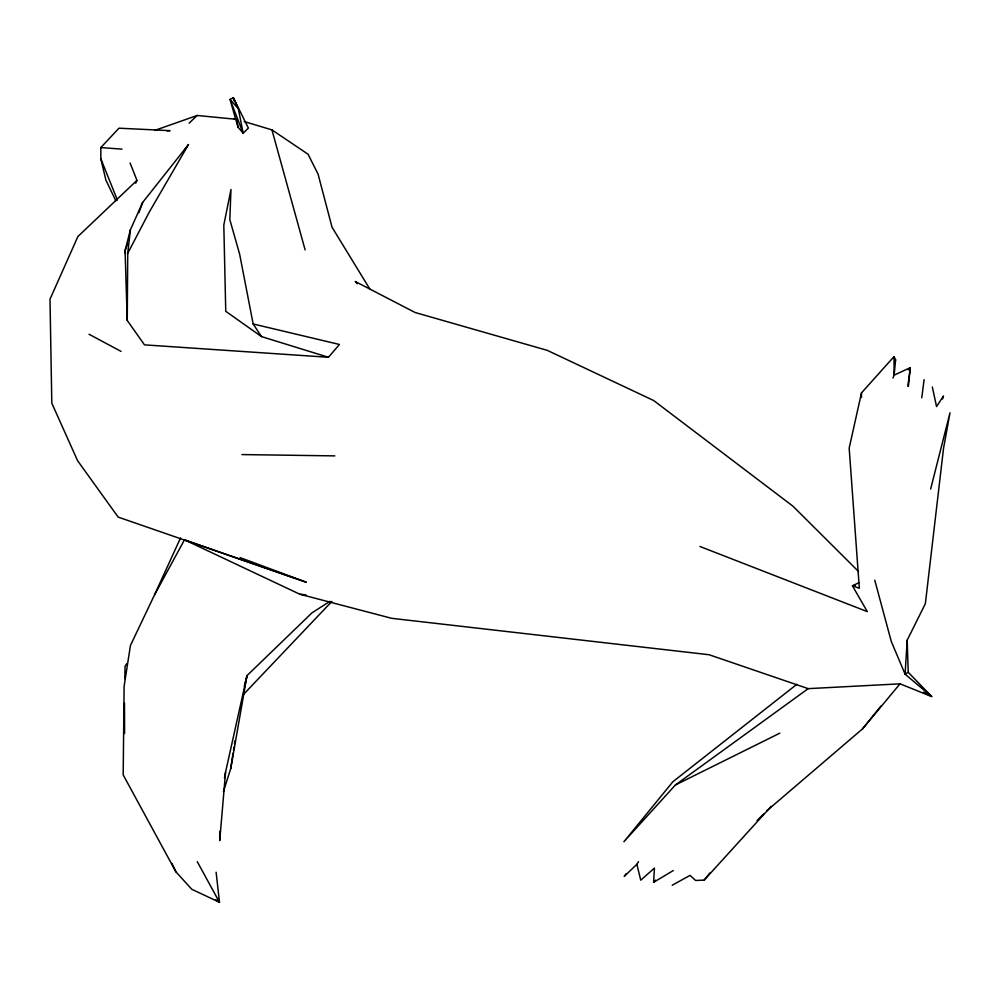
<?xml version="1.0" encoding="UTF-8"?>
<svg xmlns="http://www.w3.org/2000/svg" width="1000" height="1000" viewBox="0 0 1000 1000"><rect width="100%" height="100%" fill="white"/><g stroke="black" fill="none" stroke-linecap="round" stroke-linejoin="round"><path stroke-width="1.5" d="M219.737 831.287L219.725 840.625L225.562 772.163L247.013 675.6L311.95 612.863L329.938 601.337M861.462 397.475L861.488 392.887L894.05 356.562L895.588 359.85L894.125 375.125L892.975 378M328.413 357.275L261.462 336.587L225.75 311.3L223.812 225.05L230.975 189.5L229.825 219.638L239.638 254.15L253.162 323.975L339.45 344.475L328.413 357.275L144.488 344.862L127.25 320.45L127.737 253.325L130.387 229.812L142.625 202.463L188.45 144.575L149.362 211.925L127.737 253.325M124.5 703.05L124.588 733.575M124.85 678.625L125.025 666.413L126.625 663.812M673.25 870.562L653.587 882.325L654.45 868.088L640.75 880.175L636.862 864.312L638.525 861.7M930.638 489.062L950 412.8L943.562 448.175L925.362 603.675L907.188 640.175L905.088 674.188L931.675 696.525L900.013 683.838L808.188 688.65L709.038 654.725L391.7 618.325L299.812 594.225L184.488 539.812L154.6 594.712L130.45 645.462L124.113 686.275L123.188 774.9L175.9 871.825L191.825 889.312L219.488 902.3L216.112 872.225M908.413 386.112L910.3 367.675L894.125 375.125L894.05 356.562M921.762 397.825L924.1 379.637M907.837 386.238L910.3 367.675L908.25 369.85M223.425 791.675L230.75 768.5L233.062 753.162M233.538 750.088L234 747.025M234.462 743.962L234.925 740.888M230.75 768.5L247.013 675.6L244.325 686.012M224.45 778.088L225.562 772.163M861.488 392.887L849.175 448.1L859.325 588.25L852.438 585.825L858.988 582.663M130.387 229.812L125.075 250.675L127.25 320.45M942.6 398.963L943.487 396L936.55 406.575L932.337 387M894.55 362.762L895.588 359.85M127.737 243.375L125.075 250.675L125.463 253.75M138.9 212.688L142.625 202.463M135.688 183.2L136.95 180.375L130.1 162.987M154.6 594.712L180.512 537.975M625.975 873.85L624.225 876.413L636.862 864.312M183.962 150.9L188.45 144.575M672.212 885.25L690.062 875.362L695.625 880.487L704.2 880.1L709.862 872.987M766.838 810.75L862.537 728.863L881.012 705.975M862.537 728.863L900.013 683.838M808.188 688.65L675.4 784.975L623.9 841.737L672.862 781.762L796.838 684.312M704.2 880.1L771.188 806.35M115.825 200.812L105.875 180.05L100.85 158.875L100.812 147.575L118.975 128.2L170.075 130.662L167.025 130.863M653.587 882.325L655.612 880.163M243.775 694.15L331.85 601.438M757.038 820.65L763.575 814.05M189.15 123.125L197.162 115.475L236.887 119.35M136.95 180.375L77.888 236.537L50 299.2L51.812 403.175L77.575 460.675L118.162 517.1L306.1 582.15L240.15 557.625M907.188 640.175L908.225 672.262L905.088 674.188L891.287 641.462L874.75 580.15M675.4 784.975L779.85 733.15M154.662 130.438L197.162 115.475M855.275 585.25L852.438 585.825L867.288 611.613L699.938 546.487M241.938 454.575L334.825 455.887M100.812 147.575L122.013 149.125M299.812 594.225L305.95 594.888M244.188 121.55L271.925 129.875L308.075 154.238L318.075 174.15L332.05 227.25L369.988 289.337M184.488 539.812L306.1 582.15M233.962 118.475L236.8 119.712M923.475 692.175L931.675 696.525L908.225 672.262M89.038 334.25L121.025 351.375M215.75 899.688L219.488 902.3L197.237 861.625M858.525 571.487L792.938 506.175L653.7 400.538L547.25 350.35L415.125 312.512L355.25 281.488L357.3 283.775M238.325 108.675L230.025 99.462L233.325 97.7L248.375 128.088L243.15 133.2L237.987 127.088L230.025 99.462L243.15 133.2L238.325 108.675L233.325 97.7L233.787 100.638M253.162 323.975L261.462 336.587M171.875 863.425L175.9 871.825M100.85 158.875L117.413 200.075M271.925 129.875L305.113 249.862M237.05 121.213L237.987 127.088"/></g></svg>
